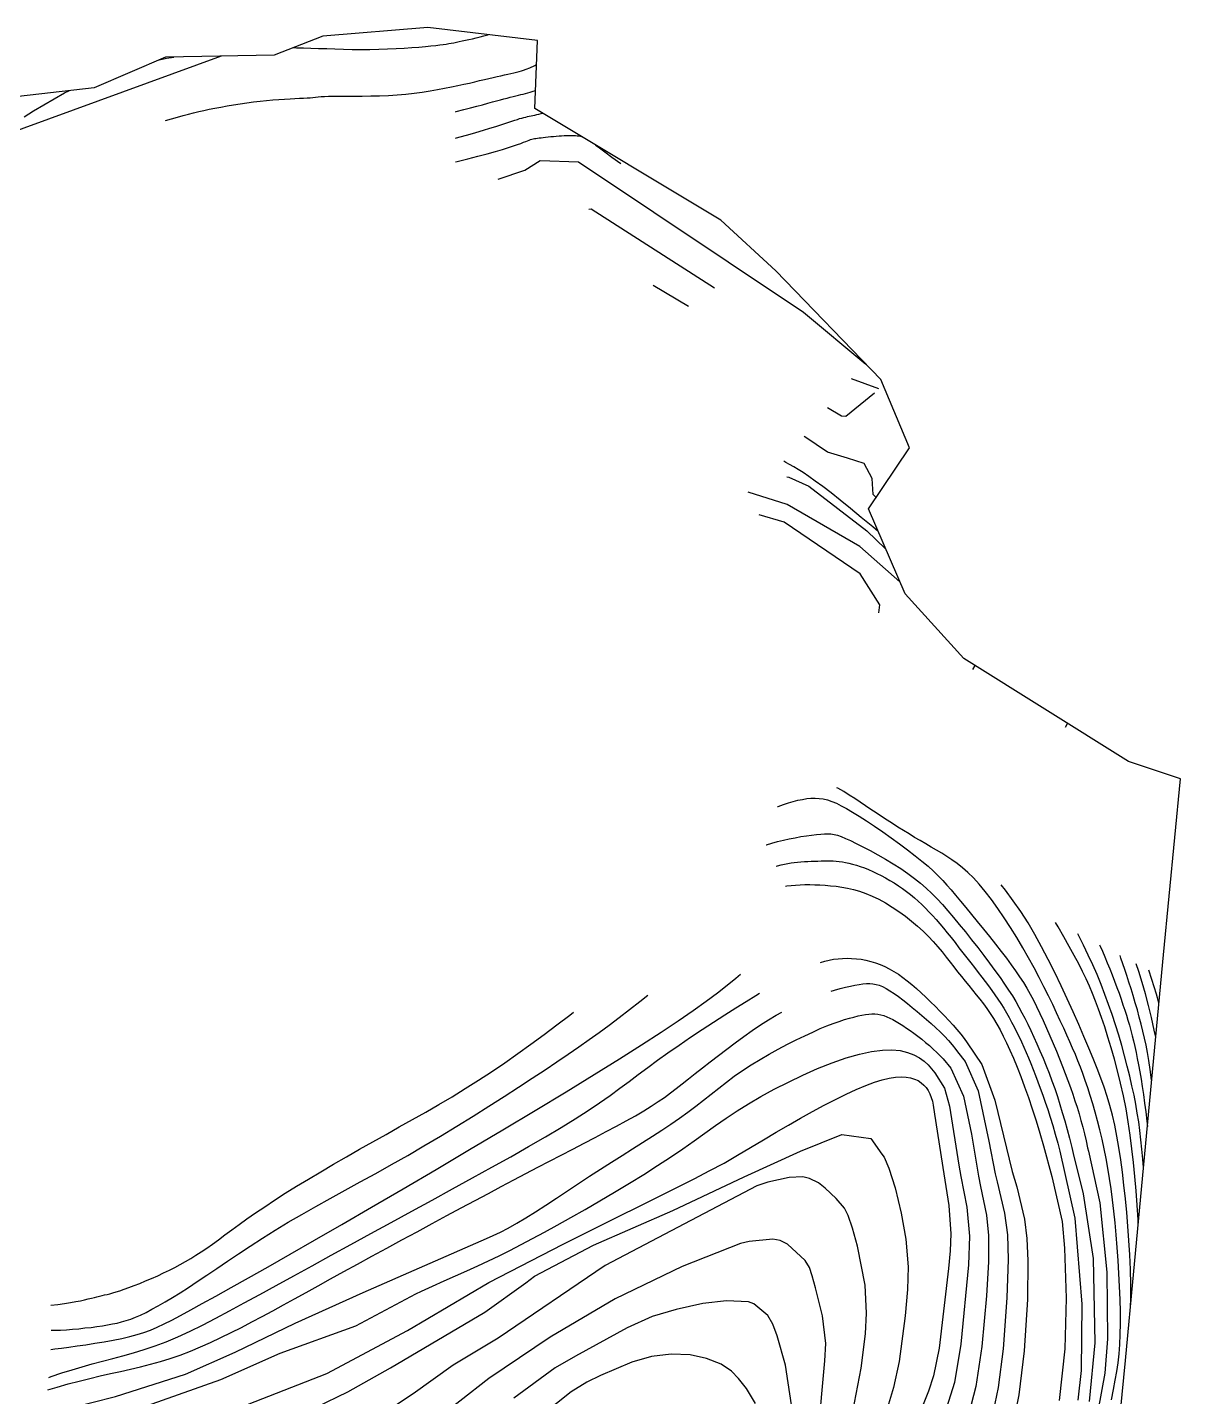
# Model space of a CAD drawing. Header units: metres. Extents: x 241192 to 243846, y 277833 to 281228.
# Drawn here: x 243739.2 to 243846.1, y 281101.4 to 281228.4 of the extents above; entities that cross this region are included whole.
import ezdxf

# ---------------------------------------------------------------- set-up
doc = ezdxf.new("R2010")
doc.units = ezdxf.units.M
for name, color, linetype in [('TERRAIN_BOUNDARY', 6, 'Continuous'), ('TERRAIN_CONTOUR_1M', 3, 'Continuous'), ('TERRAIN_CONTOUR_5M_SUPPLEMENT', 4, 'Continuous')]:
    doc.layers.add(name, color=color, linetype=linetype)

msp = doc.modelspace()

# ---------------------------------------------------------------- linework, layer by layer
at = {"layer": 'TERRAIN_BOUNDARY'}
msp.add_polyline3d([(243837.29, 281066.58, 0), (243841.03, 281104.74, 0), (243841.81, 281113.05, 0), (243844.55, 281142.37, 0), (243844.55, 281142.37, 0), (243846.14, 281158.7, 0), (243841.32, 281160.32, 0), (243826.04, 281169.87, 0), (243820.59, 281175.87, 0), (243817.19, 281183.74, 0), (243821, 281189.41, 0), (243818.34, 281195.72, 0), (243808.61, 281205.82, 0), (243803.51, 281210.52, 0), (243786.27, 281220.86, 0), (243786.5, 281227.16, 0), (243776.36, 281228.39, 0), (243766.61, 281227.57, 0), (243762.1, 281225.82, 0), (243752.01, 281225.63, 0), (243745.42, 281222.79, 0), (243737.3, 281221.87, 0)], dxfattribs=at)
at = {"layer": 'TERRAIN_CONTOUR_1M'}
for points in [[(243763.87, 281226.51, 19), (243764.16, 281226.5, 19), (243764.81, 281226.49, 19), (243765.5, 281226.47, 19), (243766.22, 281226.44, 19), (243766.97, 281226.42, 19), (243767.74, 281226.39, 19), (243768.54, 281226.37, 19), (243769.34, 281226.35, 19), (243770.16, 281226.34, 19), (243770.98, 281226.35, 19), (243771.8, 281226.36, 19), (243772.61, 281226.39, 19), (243773.4, 281226.43, 19), (243774.15, 281226.47, 19), (243774.86, 281226.52, 19), (243775.52, 281226.57, 19), (243776.12, 281226.62, 19), (243776.64, 281226.67, 19), (243777.09, 281226.72, 19), (243777.46, 281226.76, 19), (243777.78, 281226.8, 19), (243778.05, 281226.84, 19), (243778.29, 281226.88, 19), (243778.52, 281226.92, 19), (243778.75, 281226.97, 19), (243778.99, 281227.02, 19), (243779.25, 281227.07, 19), (243779.54, 281227.13, 19), (243779.84, 281227.19, 19), (243780.16, 281227.26, 19), (243780.5, 281227.34, 19), (243780.84, 281227.42, 19), (243781.19, 281227.51, 19), (243781.55, 281227.6, 19), (243781.91, 281227.7, 19), (243781.94, 281227.71, 19)], [(243757.19, 281225.72, 17), (243713.37, 281209.75, 17)], [(243751.44, 281225.38, 19), (243752.13, 281225.52, 19), (243752.79, 281225.64, 19)], [(243752.02, 281219.74, 21), (243752.58, 281219.9, 21), (243753.14, 281220.07, 21), (243753.66, 281220.21, 21), (243754.15, 281220.35, 21), (243754.63, 281220.47, 21), (243755.11, 281220.58, 21), (243755.59, 281220.69, 21), (243756.08, 281220.8, 21), (243756.6, 281220.9, 21), (243757.15, 281221, 21), (243757.73, 281221.11, 21), (243758.33, 281221.21, 21), (243758.94, 281221.3, 21), (243759.56, 281221.39, 21), (243760.19, 281221.48, 21), (243760.8, 281221.55, 21), (243761.4, 281221.62, 21), (243761.98, 281221.67, 21), (243762.54, 281221.71, 21), (243763.07, 281221.74, 21), (243763.57, 281221.77, 21), (243764.03, 281221.79, 21), (243764.45, 281221.81, 21), (243764.83, 281221.83, 21), (243765.16, 281221.85, 21), (243765.45, 281221.87, 21), (243765.7, 281221.89, 21), (243765.94, 281221.92, 21), (243766.19, 281221.94, 21), (243766.46, 281221.97, 21), (243766.77, 281221.98, 21), (243767.15, 281222, 21), (243767.61, 281222.01, 21), (243768.16, 281222.01, 21), (243768.79, 281222.01, 21), (243769.49, 281222.01, 21), (243770.25, 281222.02, 21), (243771.05, 281222.03, 21), (243771.87, 281222.05, 21), (243772.69, 281222.08, 21), (243773.51, 281222.13, 21), (243774.31, 281222.2, 21), (243775.08, 281222.29, 21), (243775.83, 281222.39, 21), (243776.55, 281222.5, 21), (243777.24, 281222.62, 21), (243777.9, 281222.74, 21), (243778.53, 281222.87, 21), (243779.12, 281222.99, 21), (243779.68, 281223.11, 21), (243780.2, 281223.23, 21), (243780.69, 281223.34, 21), (243781.15, 281223.45, 21), (243781.59, 281223.55, 21), (243782, 281223.65, 21), (243782.39, 281223.74, 21), (243782.76, 281223.83, 21), (243783.11, 281223.91, 21), (243783.44, 281223.98, 21), (243783.75, 281224.05, 21), (243784.05, 281224.12, 21), (243784.32, 281224.18, 21), (243784.58, 281224.24, 21), (243784.81, 281224.3, 21), (243785.03, 281224.35, 21), (243785.23, 281224.41, 21), (243785.47, 281224.5, 21), (243785.79, 281224.64, 21), (243786.26, 281224.86, 21), (243786.42, 281224.94, 21)], [(243738.91, 281220.09, 19), (243739.8, 281220.65, 19), (243740.73, 281221.22, 19), (243741.69, 281221.77, 19), (243742.67, 281222.31, 19), (243743.11, 281222.53, 19)], [(243778.9, 281220.57, 22), (243778.97, 281220.59, 22), (243779.67, 281220.76, 22), (243780.31, 281220.93, 22), (243780.89, 281221.08, 22), (243781.42, 281221.22, 22), (243781.9, 281221.35, 22), (243782.33, 281221.47, 22), (243782.72, 281221.58, 22), (243783.07, 281221.68, 22), (243783.4, 281221.76, 22), (243783.7, 281221.84, 22), (243783.98, 281221.92, 22), (243784.25, 281221.98, 22), (243784.5, 281222.04, 22), (243784.74, 281222.1, 22), (243784.97, 281222.15, 22), (243785.19, 281222.21, 22), (243785.41, 281222.26, 22), (243785.62, 281222.31, 22), (243785.84, 281222.38, 22), (243786.11, 281222.46, 22), (243786.33, 281222.55, 22)], [(243778.9, 281218.11, 23), (243779.23, 281218.2, 23), (243780.04, 281218.43, 23), (243780.81, 281218.65, 23), (243781.5, 281218.86, 23), (243782.11, 281219.05, 23), (243782.64, 281219.21, 23), (243783.1, 281219.36, 23), (243783.5, 281219.49, 23), (243783.85, 281219.6, 23), (243784.15, 281219.7, 23), (243784.41, 281219.79, 23), (243784.65, 281219.86, 23), (243784.86, 281219.93, 23), (243785.06, 281219.98, 23), (243785.24, 281220.03, 23), (243785.42, 281220.07, 23), (243785.59, 281220.11, 23), (243785.75, 281220.15, 23), (243785.92, 281220.19, 23), (243786.09, 281220.22, 23), (243786.27, 281220.26, 23), (243786.45, 281220.3, 23), (243786.65, 281220.35, 23), (243786.85, 281220.4, 23), (243786.98, 281220.43, 23)], [(243778.9, 281215.91, 24), (243779.06, 281215.95, 24), (243780.04, 281216.2, 24), (243780.97, 281216.44, 24), (243781.84, 281216.67, 24), (243782.61, 281216.88, 24), (243783.27, 281217.07, 24), (243783.83, 281217.24, 24), (243784.29, 281217.39, 24), (243784.66, 281217.52, 24), (243784.97, 281217.63, 24), (243785.22, 281217.73, 24), (243785.42, 281217.81, 24), (243785.59, 281217.88, 24), (243785.74, 281217.93, 24), (243785.87, 281217.98, 24), (243785.99, 281218.02, 24), (243786.11, 281218.05, 24), (243786.23, 281218.07, 24), (243786.36, 281218.1, 24), (243786.5, 281218.12, 24), (243786.66, 281218.14, 24), (243786.84, 281218.16, 24), (243787.05, 281218.19, 24), (243787.27, 281218.21, 24), (243787.51, 281218.24, 24), (243787.76, 281218.26, 24), (243788.01, 281218.28, 24), (243788.26, 281218.3, 24), (243788.51, 281218.32, 24), (243788.75, 281218.34, 24), (243788.99, 281218.35, 24), (243789.22, 281218.36, 24), (243789.43, 281218.36, 24), (243789.64, 281218.36, 24), (243789.84, 281218.36, 24), (243790.03, 281218.35, 24), (243790.2, 281218.34, 24), (243790.36, 281218.32, 24), (243790.51, 281218.29, 24), (243790.58, 281218.27, 24)], [(243791.89, 281217.49, 24), (243791.9, 281217.48, 24), (243792.26, 281217.21, 24), (243792.76, 281216.84, 24), (243793.41, 281216.36, 24), (243794.24, 281215.76, 24)], [(243791.27, 281211.52, 26), (243791.49, 281211.55, 26), (243802.91, 281204.25, 26)], [(243797.23, 281204.47, 27), (243800.5, 281202.53, 27)], [(243815.58, 281195.82, 26), (243818.13, 281194.91, 26)], [(243813.4, 281193.14, 27), (243814.71, 281192.35, 27), (243815.1, 281192.32, 27), (243817.75, 281194.51, 27)], [(243817.91, 281184.8, 28), (243817.64, 281185.07, 28), (243817.55, 281186.55, 28), (243816.81, 281187.93, 28), (243815.24, 281188.45, 28), (243813.41, 281188.98, 28), (243811.29, 281190.43, 28), (243811.24, 281190.47, 28)], [(243818.1, 281181.64, 29), (243817.6, 281182.06, 29), (243816.53, 281182.95, 29), (243815.52, 281183.78, 29), (243814.59, 281184.54, 29), (243813.73, 281185.21, 29), (243812.96, 281185.81, 29), (243812.27, 281186.32, 29), (243811.66, 281186.75, 29), (243811.14, 281187.1, 29), (243810.68, 281187.4, 29), (243810.27, 281187.64, 29), (243809.89, 281187.85, 29), (243809.55, 281188.04, 29), (243809.36, 281188.15, 29)], [(243820.12, 281176.96, 31), (243816.41, 281180.25, 31), (243809.66, 281184.15, 31), (243806.06, 281185.29, 31)], [(243818.16, 281174.08, 32), (243818.25, 281174.84, 32), (243816.43, 281177.72, 32), (243809.38, 281182.5, 32), (243807.07, 281183.18, 32)], [(243826.89, 281168.84, 31), (243827.09, 281169.22, 31)], [(243808.78, 281156.13, 41), (243808.83, 281156.14, 41), (243809.31, 281156.31, 41), (243809.78, 281156.46, 41), (243810.23, 281156.59, 41), (243810.66, 281156.71, 41), (243811.07, 281156.79, 41), (243811.48, 281156.86, 41), (243811.87, 281156.9, 41), (243812.26, 281156.91, 41), (243812.64, 281156.88, 41), (243813.01, 281156.83, 41), (243813.4, 281156.74, 41), (243813.8, 281156.61, 41), (243814.22, 281156.43, 41), (243814.67, 281156.21, 41), (243815.17, 281155.94, 41), (243815.73, 281155.61, 41), (243816.34, 281155.23, 41), (243817.02, 281154.79, 41), (243817.75, 281154.3, 41), (243818.52, 281153.77, 41), (243819.3, 281153.22, 41), (243820.07, 281152.67, 41), (243820.82, 281152.11, 41), (243821.52, 281151.57, 41), (243822.16, 281151.06, 41), (243822.72, 281150.59, 41), (243823.22, 281150.14, 41), (243823.67, 281149.71, 41), (243824.08, 281149.28, 41), (243824.48, 281148.85, 41), (243824.87, 281148.39, 41), (243825.28, 281147.9, 41), (243825.73, 281147.36, 41), (243826.22, 281146.77, 41), (243826.74, 281146.13, 41), (243827.29, 281145.46, 41), (243827.86, 281144.77, 41), (243828.42, 281144.07, 41), (243828.97, 281143.37, 41), (243829.5, 281142.7, 41), (243829.99, 281142.06, 41), (243830.44, 281141.46, 41), (243830.84, 281140.89, 41), (243831.21, 281140.34, 41), (243831.56, 281139.81, 41), (243831.88, 281139.28, 41), (243832.19, 281138.74, 41), (243832.49, 281138.17, 41), (243832.79, 281137.58, 41), (243833.09, 281136.95, 41), (243833.4, 281136.28, 41), (243833.71, 281135.58, 41), (243834.02, 281134.87, 41), (243834.32, 281134.15, 41), (243834.62, 281133.43, 41), (243834.91, 281132.72, 41), (243835.18, 281132.03, 41), (243835.44, 281131.36, 41), (243835.69, 281130.71, 41), (243835.92, 281130.08, 41), (243836.14, 281129.46, 41), (243836.34, 281128.85, 41), (243836.54, 281128.24, 41), (243836.72, 281127.63, 41), (243836.9, 281127.02, 41), (243837.07, 281126.4, 41), (243837.22, 281125.77, 41), (243837.37, 281125.13, 41), (243837.52, 281124.49, 41), (243837.59, 281124.16, 41), (243838.64, 281119.38, 41), (243839.3, 281112.94, 41), (243839.36, 281106.76, 41), (243839.11, 281103.57, 41), (243837.82, 281096.5, 41)], [(243807.72, 281152.57, 42), (243807.74, 281152.58, 42), (243808.25, 281152.74, 42), (243808.78, 281152.88, 42), (243809.32, 281153.02, 42), (243809.86, 281153.13, 42), (243810.4, 281153.24, 42), (243810.93, 281153.34, 42), (243811.44, 281153.42, 42), (243811.92, 281153.48, 42), (243812.37, 281153.54, 42), (243812.77, 281153.58, 42), (243813.11, 281153.6, 42), (243813.43, 281153.61, 42), (243813.72, 281153.59, 42), (243814.01, 281153.54, 42), (243814.32, 281153.46, 42), (243814.67, 281153.34, 42), (243815.06, 281153.18, 42), (243815.53, 281152.97, 42), (243816.07, 281152.7, 42), (243816.69, 281152.39, 42), (243817.36, 281152.04, 42), (243818.06, 281151.65, 42), (243818.78, 281151.24, 42), (243819.49, 281150.81, 42), (243820.19, 281150.37, 42), (243820.85, 281149.92, 42), (243821.46, 281149.47, 42), (243822.03, 281149.02, 42), (243822.56, 281148.55, 42), (243823.07, 281148.07, 42), (243823.57, 281147.57, 42), (243824.06, 281147.03, 42), (243824.56, 281146.46, 42), (243825.08, 281145.85, 42), (243825.62, 281145.19, 42), (243826.18, 281144.5, 42), (243826.76, 281143.78, 42), (243827.33, 281143.05, 42), (243827.88, 281142.32, 42), (243828.42, 281141.61, 42), (243828.93, 281140.92, 42), (243829.4, 281140.27, 42), (243829.82, 281139.66, 42), (243830.19, 281139.09, 42), (243830.54, 281138.56, 42), (243830.85, 281138.04, 42), (243831.14, 281137.53, 42), (243831.42, 281137.01, 42), (243831.69, 281136.49, 42), (243831.96, 281135.94, 42), (243832.24, 281135.36, 42), (243832.53, 281134.75, 42), (243832.81, 281134.12, 42), (243833.1, 281133.46, 42), (243833.39, 281132.78, 42), (243833.67, 281132.09, 42), (243833.94, 281131.39, 42), (243834.21, 281130.68, 42), (243834.47, 281129.97, 42), (243834.71, 281129.24, 42), (243834.95, 281128.51, 42), (243835.17, 281127.75, 42), (243835.4, 281126.98, 42), (243835.61, 281126.19, 42), (243835.83, 281125.36, 42), (243836.04, 281124.51, 42), (243836.18, 281123.95, 42), (243837.11, 281120.22, 42), (243838.03, 281114.22, 42), (243838.2, 281106.39, 42), (243837.66, 281100.96, 42)], [(243808.63, 281150.61, 43), (243808.77, 281150.64, 43), (243809.09, 281150.72, 43), (243809.4, 281150.79, 43), (243809.71, 281150.85, 43), (243810.02, 281150.9, 43), (243810.32, 281150.94, 43), (243810.63, 281150.97, 43), (243810.94, 281151, 43), (243811.26, 281151.02, 43), (243811.58, 281151.04, 43), (243811.89, 281151.05, 43), (243812.21, 281151.06, 43), (243812.51, 281151.07, 43), (243812.82, 281151.08, 43), (243813.11, 281151.08, 43), (243813.39, 281151.08, 43), (243813.67, 281151.08, 43), (243813.94, 281151.08, 43), (243814.21, 281151.06, 43), (243814.49, 281151.04, 43), (243814.78, 281151, 43), (243815.08, 281150.95, 43), (243815.39, 281150.89, 43), (243815.73, 281150.8, 43), (243816.08, 281150.7, 43), (243816.44, 281150.58, 43), (243816.82, 281150.44, 43), (243817.2, 281150.28, 43), (243817.6, 281150.11, 43), (243817.99, 281149.92, 43), (243818.39, 281149.72, 43), (243818.79, 281149.51, 43), (243819.19, 281149.28, 43), (243819.58, 281149.04, 43), (243819.97, 281148.79, 43), (243820.35, 281148.52, 43), (243820.73, 281148.25, 43), (243821.1, 281147.96, 43), (243821.46, 281147.66, 43), (243821.81, 281147.36, 43), (243822.15, 281147.04, 43), (243822.48, 281146.71, 43), (243822.81, 281146.37, 43), (243823.14, 281146.02, 43), (243823.48, 281145.64, 43), (243823.81, 281145.25, 43), (243824.16, 281144.84, 43), (243824.51, 281144.41, 43), (243824.87, 281143.97, 43), (243825.23, 281143.51, 43), (243825.59, 281143.04, 43), (243825.96, 281142.57, 43), (243826.32, 281142.1, 43), (243826.68, 281141.64, 43), (243827.03, 281141.19, 43), (243827.37, 281140.75, 43), (243827.7, 281140.32, 43), (243828.02, 281139.9, 43), (243828.33, 281139.49, 43), (243828.63, 281139.08, 43), (243828.92, 281138.68, 43), (243829.2, 281138.27, 43), (243829.47, 281137.86, 43), (243829.74, 281137.44, 43), (243829.99, 281137.01, 43), (243830.23, 281136.58, 43), (243830.47, 281136.14, 43), (243830.71, 281135.7, 43), (243830.93, 281135.24, 43), (243831.16, 281134.78, 43), (243831.38, 281134.3, 43), (243831.6, 281133.82, 43), (243831.81, 281133.32, 43), (243832.03, 281132.81, 43), (243832.25, 281132.29, 43), (243832.47, 281131.75, 43), (243832.68, 281131.19, 43), (243832.91, 281130.6, 43), (243833.13, 281130, 43), (243833.36, 281129.37, 43), (243833.59, 281128.72, 43), (243833.82, 281128.03, 43), (243834.05, 281127.31, 43), (243834.28, 281126.56, 43), (243834.52, 281125.76, 43), (243834.75, 281124.92, 43), (243834.95, 281124.16, 43), (243836.32, 281117.96, 43), (243836.98, 281109.99, 43), (243836.93, 281103.82, 43), (243836.62, 281101.09, 43)], [(243809.5, 281148.76, 44), (243809.62, 281148.78, 44), (243810.02, 281148.82, 44), (243810.44, 281148.85, 44), (243810.87, 281148.87, 44), (243811.31, 281148.89, 44), (243811.76, 281148.89, 44), (243812.22, 281148.88, 44), (243812.7, 281148.86, 44), (243813.18, 281148.83, 44), (243813.68, 281148.79, 44), (243814.19, 281148.74, 44), (243814.72, 281148.66, 44), (243815.26, 281148.56, 44), (243815.81, 281148.44, 44), (243816.38, 281148.27, 44), (243816.96, 281148.07, 44), (243817.55, 281147.82, 44), (243818.16, 281147.53, 44), (243818.78, 281147.19, 44), (243819.4, 281146.81, 44), (243820.02, 281146.4, 44), (243820.62, 281145.97, 44), (243821.2, 281145.51, 44), (243821.75, 281145.04, 44), (243822.28, 281144.57, 44), (243822.76, 281144.08, 44), (243823.21, 281143.6, 44), (243823.63, 281143.12, 44), (243824.02, 281142.64, 44), (243824.4, 281142.17, 44), (243824.76, 281141.71, 44), (243825.11, 281141.25, 44), (243825.46, 281140.8, 44), (243825.81, 281140.36, 44), (243826.15, 281139.94, 44), (243826.5, 281139.52, 44), (243826.84, 281139.1, 44), (243827.18, 281138.68, 44), (243827.52, 281138.26, 44), (243827.85, 281137.83, 44), (243828.17, 281137.39, 44), (243828.48, 281136.94, 44), (243828.79, 281136.46, 44), (243829.09, 281135.96, 44), (243829.4, 281135.42, 44), (243829.7, 281134.84, 44), (243830.01, 281134.21, 44), (243830.32, 281133.53, 44), (243830.65, 281132.78, 44), (243830.99, 281131.97, 44), (243831.33, 281131.09, 44), (243831.68, 281130.14, 44), (243832.04, 281129.14, 44), (243832.39, 281128.09, 44), (243832.74, 281126.99, 44), (243833.08, 281125.85, 44), (243833.42, 281124.67, 44), (243834.19, 281121.81, 44), (243835.16, 281117.65, 44), (243835.36, 281115.17, 44), (243835.52, 281110.55, 44), (243835.39, 281105.84, 44), (243834.88, 281101.04, 44)], [(243841.5, 281109.82, 39), (243841.52, 281110.36, 39), (243841.51, 281111.8, 39), (243841.48, 281113.2, 39), (243841.42, 281114.56, 39), (243841.34, 281115.89, 39), (243841.25, 281117.2, 39), (243841.14, 281118.49, 39), (243841.02, 281119.76, 39), (243840.89, 281121, 39), (243840.75, 281122.21, 39), (243840.59, 281123.38, 39), (243840.42, 281124.5, 39), (243840.23, 281125.56, 39), (243840.03, 281126.57, 39), (243839.82, 281127.51, 39), (243839.58, 281128.4, 39), (243839.33, 281129.25, 39), (243839.05, 281130.1, 39), (243838.74, 281130.95, 39), (243838.4, 281131.83, 39), (243838.03, 281132.75, 39), (243837.62, 281133.73, 39), (243837.17, 281134.79, 39), (243836.69, 281135.91, 39), (243836.17, 281137.08, 39), (243835.63, 281138.29, 39), (243835.06, 281139.51, 39), (243834.48, 281140.74, 39), (243833.87, 281141.94, 39), (243833.25, 281143.12, 39), (243832.63, 281144.26, 39), (243831.99, 281145.35, 39), (243831.32, 281146.39, 39), (243830.63, 281147.4, 39), (243829.91, 281148.36, 39), (243829.49, 281148.86, 39)], [(243842.21, 281117.41, 38), (243842.19, 281117.79, 38), (243842.1, 281119.15, 38), (243842.01, 281120.49, 38), (243841.9, 281121.81, 38), (243841.77, 281123.11, 38), (243841.63, 281124.39, 38), (243841.47, 281125.64, 38), (243841.29, 281126.88, 38), (243841.08, 281128.1, 38), (243840.84, 281129.3, 38), (243840.58, 281130.47, 38), (243840.3, 281131.61, 38), (243840, 281132.7, 38), (243839.7, 281133.76, 38), (243839.4, 281134.75, 38), (243839.1, 281135.69, 38), (243838.81, 281136.55, 38), (243838.53, 281137.35, 38), (243838.26, 281138.09, 38), (243837.98, 281138.79, 38), (243837.69, 281139.46, 38), (243837.39, 281140.14, 38), (243837.05, 281140.83, 38), (243836.69, 281141.55, 38), (243836.28, 281142.32, 38), (243835.82, 281143.16, 38), (243835.32, 281144.05, 38), (243834.8, 281144.96, 38), (243834.55, 281145.39, 38)], [(243842.7, 281122.64, 37), (243842.64, 281123.42, 37), (243842.55, 281124.35, 37), (243842.46, 281125.23, 37), (243842.36, 281126.08, 37), (243842.25, 281126.89, 37), (243842.12, 281127.7, 37), (243841.98, 281128.52, 37), (243841.82, 281129.35, 37), (243841.63, 281130.23, 37), (243841.42, 281131.13, 37), (243841.19, 281132.05, 37), (243840.95, 281133, 37), (243840.68, 281133.96, 37), (243840.4, 281134.92, 37), (243840.1, 281135.88, 37), (243839.78, 281136.83, 37), (243839.46, 281137.77, 37), (243839.12, 281138.7, 37), (243838.76, 281139.62, 37), (243838.39, 281140.54, 37), (243837.99, 281141.45, 37), (243837.58, 281142.36, 37), (243837.14, 281143.28, 37), (243836.68, 281144.2, 37), (243836.62, 281144.33, 37)], [(243838.62, 281143.3, 36), (243838.67, 281143.19, 36), (243838.89, 281142.71, 36), (243839.11, 281142.19, 36), (243839.34, 281141.65, 36), (243839.57, 281141.08, 36), (243839.79, 281140.51, 36), (243840.01, 281139.94, 36), (243840.22, 281139.36, 36), (243840.43, 281138.81, 36), (243840.62, 281138.27, 36), (243840.79, 281137.75, 36), (243840.96, 281137.26, 36), (243841.11, 281136.78, 36), (243841.25, 281136.31, 36), (243841.39, 281135.84, 36), (243841.52, 281135.37, 36), (243841.64, 281134.88, 36), (243841.77, 281134.39, 36), (243841.89, 281133.87, 36), (243842.01, 281133.33, 36), (243842.12, 281132.76, 36), (243842.24, 281132.16, 36), (243842.36, 281131.53, 36), (243842.47, 281130.86, 36), (243842.58, 281130.16, 36), (243842.69, 281129.41, 36), (243842.8, 281128.63, 36), (243842.9, 281127.81, 36), (243843, 281126.95, 36), (243843.06, 281126.46, 36)], [(243812.75, 281141.68, 46), (243813.15, 281141.8, 46), (243813.56, 281141.89, 46), (243813.97, 281141.97, 46), (243814.38, 281142.02, 46), (243814.79, 281142.05, 46), (243815.21, 281142.06, 46), (243815.64, 281142.05, 46), (243816.08, 281142.01, 46), (243816.52, 281141.96, 46), (243816.97, 281141.88, 46), (243817.41, 281141.77, 46), (243817.85, 281141.64, 46), (243818.28, 281141.48, 46), (243818.71, 281141.29, 46), (243819.13, 281141.08, 46), (243819.55, 281140.84, 46), (243819.97, 281140.57, 46), (243820.39, 281140.28, 46), (243820.8, 281139.96, 46), (243821.23, 281139.62, 46), (243821.65, 281139.25, 46), (243822.09, 281138.86, 46), (243822.53, 281138.45, 46), (243822.96, 281138.03, 46), (243823.4, 281137.59, 46), (243823.83, 281137.16, 46), (243824.25, 281136.72, 46), (243824.65, 281136.29, 46), (243825.04, 281135.86, 46), (243825.4, 281135.45, 46), (243825.75, 281135.03, 46), (243826.08, 281134.61, 46), (243826.36, 281134.23, 46), (243827.71, 281132.21, 46), (243828.9, 281128.91, 46), (243830.52, 281122.28, 46), (243830.94, 281120.87, 46), (243831.66, 281117.87, 46), (243831.89, 281116.06, 46), (243831.97, 281114.01, 46), (243831.93, 281110.4, 46), (243831.64, 281105.64, 46), (243831.15, 281101.56, 46), (243830.5, 281098.38, 46)], [(243843.83, 281134.75, 34), (243843.7, 281135.4, 34), (243843.43, 281136.57, 34), (243843.16, 281137.69, 34), (243842.87, 281138.76, 34), (243842.58, 281139.8, 34), (243842.26, 281140.82, 34), (243842.03, 281141.54, 34)], [(243844.13, 281137.92, 33), (243843.89, 281138.74, 33), (243843.48, 281140.08, 33), (243843.2, 281140.94, 33)], [(243741.22, 281103.19, 46), (243741.43, 281103.27, 46), (243742.41, 281103.6, 46), (243743.36, 281103.9, 46), (243744.31, 281104.18, 46), (243745.24, 281104.44, 46), (243746.18, 281104.68, 46), (243747.13, 281104.93, 46), (243748.08, 281105.19, 46), (243749.06, 281105.46, 46), (243750.04, 281105.76, 46), (243751.06, 281106.11, 46), (243752.1, 281106.5, 46), (243753.18, 281106.96, 46), (243754.3, 281107.47, 46), (243755.46, 281108.04, 46), (243756.69, 281108.67, 46), (243757.97, 281109.35, 46), (243759.33, 281110.09, 46), (243760.77, 281110.88, 46), (243762.3, 281111.72, 46), (243763.92, 281112.61, 46), (243765.62, 281113.54, 46), (243767.38, 281114.51, 46), (243769.2, 281115.51, 46), (243771.07, 281116.52, 46), (243772.95, 281117.55, 46), (243774.85, 281118.59, 46), (243776.75, 281119.63, 46), (243778.63, 281120.66, 46), (243780.49, 281121.68, 46), (243782.29, 281122.68, 46), (243784.03, 281123.65, 46), (243785.69, 281124.6, 46), (243787.25, 281125.5, 46), (243788.7, 281126.37, 46), (243790.02, 281127.18, 46), (243791.2, 281127.94, 46), (243792.27, 281128.66, 46), (243793.24, 281129.34, 46), (243794.14, 281130, 46), (243795.01, 281130.64, 46), (243795.86, 281131.29, 46), (243796.73, 281131.94, 46), (243797.64, 281132.6, 46), (243798.61, 281133.3, 46), (243799.64, 281134.01, 46), (243800.69, 281134.73, 46), (243801.77, 281135.44, 46), (243802.84, 281136.14, 46), (243803.89, 281136.82, 46), (243804.9, 281137.46, 46), (243805.86, 281138.06, 46), (243806.75, 281138.61, 46), (243807.09, 281138.81, 46)], [(243741.42, 281107.56, 44), (243741.74, 281107.56, 44), (243742.28, 281107.58, 44), (243742.84, 281107.61, 44), (243743.41, 281107.65, 44), (243743.99, 281107.7, 44), (243744.56, 281107.77, 44), (243745.12, 281107.83, 44), (243745.67, 281107.91, 44), (243746.18, 281107.98, 44), (243746.66, 281108.06, 44), (243747.11, 281108.14, 44), (243747.54, 281108.23, 44), (243747.96, 281108.33, 44), (243748.38, 281108.45, 44), (243748.8, 281108.59, 44), (243749.25, 281108.77, 44), (243749.72, 281108.97, 44), (243750.23, 281109.22, 44), (243750.77, 281109.5, 44), (243751.36, 281109.82, 44), (243751.99, 281110.19, 44), (243752.66, 281110.59, 44), (243753.38, 281111.04, 44), (243754.15, 281111.54, 44), (243754.97, 281112.08, 44), (243755.85, 281112.67, 44), (243756.78, 281113.3, 44), (243757.76, 281113.97, 44), (243758.8, 281114.66, 44), (243759.88, 281115.37, 44), (243761.01, 281116.1, 44), (243762.18, 281116.84, 44), (243763.4, 281117.58, 44), (243764.66, 281118.31, 44), (243765.96, 281119.05, 44), (243767.3, 281119.79, 44), (243768.67, 281120.54, 44), (243770.08, 281121.31, 44), (243771.52, 281122.11, 44), (243772.99, 281122.92, 44), (243774.48, 281123.77, 44), (243775.99, 281124.66, 44), (243777.52, 281125.57, 44), (243779.04, 281126.49, 44), (243780.54, 281127.42, 44), (243782, 281128.34, 44), (243783.41, 281129.24, 44), (243784.76, 281130.11, 44), (243786.03, 281130.94, 44), (243787.21, 281131.72, 44), (243788.32, 281132.45, 44), (243789.36, 281133.16, 44), (243790.34, 281133.84, 44), (243791.3, 281134.51, 44), (243792.23, 281135.18, 44), (243793.15, 281135.86, 44), (243794.09, 281136.57, 44), (243795.04, 281137.3, 44), (243796, 281138.05, 44), (243796.73, 281138.64, 44)], [(243813.73, 281139.01, 47), (243814.06, 281139.11, 47), (243814.57, 281139.25, 47), (243815.06, 281139.37, 47), (243815.52, 281139.47, 47), (243815.94, 281139.56, 47), (243816.33, 281139.63, 47), (243816.69, 281139.68, 47), (243817.02, 281139.71, 47), (243817.32, 281139.72, 47), (243817.61, 281139.7, 47), (243817.9, 281139.64, 47), (243818.2, 281139.56, 47), (243818.5, 281139.43, 47), (243818.83, 281139.26, 47), (243819.19, 281139.05, 47), (243819.57, 281138.8, 47), (243819.97, 281138.51, 47), (243820.39, 281138.19, 47), (243820.82, 281137.85, 47), (243821.26, 281137.49, 47), (243821.71, 281137.13, 47), (243822.15, 281136.75, 47), (243822.59, 281136.37, 47), (243823.02, 281136, 47), (243823.44, 281135.62, 47), (243823.85, 281135.23, 47), (243824.24, 281134.84, 47), (243824.62, 281134.43, 47), (243824.97, 281134.02, 47), (243825.31, 281133.59, 47), (243825.46, 281133.39, 47), (243826.17, 281132.48, 47), (243827.36, 281129.76, 47), (243828.36, 281125.11, 47), (243828.95, 281122.07, 47), (243829.12, 281121.33, 47), (243829.82, 281118.43, 47), (243830.1, 281116.41, 47), (243830.16, 281114.12, 47), (243830.03, 281110.58, 47), (243829.68, 281105.85, 47), (243829.21, 281102.24, 47), (243828.75, 281100.04, 47)], [(243740.82, 281099.75, 48), (243747.38, 281101.41, 48), (243753.87, 281103.48, 48), (243758.49, 281105.54, 48), (243764.06, 281108.21, 48), (243770.36, 281111.05, 48), (243781.78, 281116.08, 48), (243782.41, 281116.35, 48), (243783.08, 281116.67, 48), (243783.81, 281117.04, 48), (243784.59, 281117.48, 48), (243785.44, 281117.98, 48), (243786.34, 281118.54, 48), (243787.29, 281119.16, 48), (243788.28, 281119.8, 48), (243789.29, 281120.48, 48), (243790.31, 281121.16, 48), (243791.34, 281121.84, 48), (243792.37, 281122.51, 48), (243793.37, 281123.15, 48), (243794.36, 281123.78, 48), (243795.32, 281124.38, 48), (243796.26, 281124.97, 48), (243797.17, 281125.55, 48), (243798.05, 281126.11, 48), (243798.89, 281126.67, 48), (243799.69, 281127.23, 48), (243800.46, 281127.79, 48), (243801.19, 281128.35, 48), (243801.91, 281128.91, 48), (243802.61, 281129.47, 48), (243803.32, 281130.02, 48), (243804.03, 281130.57, 48), (243804.76, 281131.11, 48), (243805.52, 281131.64, 48), (243806.32, 281132.17, 48), (243807.15, 281132.68, 48), (243808, 281133.17, 48), (243808.84, 281133.64, 48), (243809.68, 281134.09, 48), (243810.5, 281134.5, 48), (243811.29, 281134.88, 48), (243812.03, 281135.22, 48), (243812.72, 281135.53, 48), (243813.35, 281135.79, 48), (243813.94, 281136.01, 48), (243814.48, 281136.2, 48), (243814.97, 281136.37, 48), (243815.43, 281136.5, 48), (243815.84, 281136.61, 48), (243816.23, 281136.71, 48), (243816.58, 281136.78, 48), (243816.91, 281136.84, 48), (243817.22, 281136.87, 48), (243817.52, 281136.89, 48), (243817.8, 281136.89, 48), (243818.07, 281136.86, 48), (243818.35, 281136.81, 48), (243818.62, 281136.74, 48), (243818.9, 281136.64, 48), (243819.18, 281136.51, 48), (243819.47, 281136.37, 48), (243819.78, 281136.2, 48), (243820.08, 281136.02, 48), (243820.4, 281135.81, 48), (243820.73, 281135.59, 48), (243821.07, 281135.35, 48), (243821.42, 281135.1, 48), (243821.78, 281134.83, 48), (243822.14, 281134.55, 48), (243822.5, 281134.26, 48), (243822.85, 281133.96, 48), (243823.2, 281133.64, 48), (243823.53, 281133.31, 48), (243824.11, 281132.74, 48), (243824.83, 281131.87, 48), (243826.02, 281129.26, 48), (243826.75, 281125.73, 48), (243827.4, 281121.84, 48), (243827.59, 281120.9, 48), (243828.13, 281118.24, 48), (243828.34, 281116.35, 48), (243828.33, 281113.92, 48), (243828.14, 281110.76, 48), (243827.72, 281106.06, 48), (243827.16, 281102.33, 48), (243826.46, 281099.71, 48)], [(243741.11, 281102.02, 47), (243741.98, 281102.28, 47), (243743.01, 281102.58, 47), (243744.02, 281102.85, 47), (243745.01, 281103.1, 47), (243745.98, 281103.33, 47), (243746.93, 281103.54, 47), (243747.86, 281103.74, 47), (243748.79, 281103.95, 47), (243749.72, 281104.17, 47), (243750.63, 281104.4, 47), (243751.55, 281104.65, 47), (243752.47, 281104.94, 47), (243753.4, 281105.26, 47), (243754.33, 281105.62, 47), (243755.27, 281106.01, 47), (243756.21, 281106.43, 47), (243757.16, 281106.88, 47), (243758.11, 281107.35, 47), (243759.07, 281107.83, 47), (243760.03, 281108.33, 47), (243760.99, 281108.85, 47), (243761.97, 281109.37, 47), (243762.97, 281109.92, 47), (243764, 281110.48, 47), (243765.06, 281111.07, 47), (243766.17, 281111.68, 47), (243767.33, 281112.32, 47), (243768.55, 281113, 47), (243769.83, 281113.7, 47), (243771.17, 281114.43, 47), (243772.55, 281115.18, 47), (243773.95, 281115.94, 47), (243775.35, 281116.7, 47), (243776.75, 281117.45, 47), (243778.12, 281118.19, 47), (243779.45, 281118.91, 47), (243780.74, 281119.6, 47), (243781.97, 281120.25, 47), (243783.16, 281120.89, 47), (243784.32, 281121.5, 47), (243785.44, 281122.09, 47), (243786.55, 281122.67, 47), (243787.63, 281123.24, 47), (243788.71, 281123.8, 47), (243789.78, 281124.36, 47), (243790.84, 281124.91, 47), (243791.87, 281125.45, 47), (243792.88, 281125.98, 47), (243793.83, 281126.49, 47), (243794.74, 281126.98, 47), (243795.59, 281127.46, 47), (243796.36, 281127.91, 47), (243797.06, 281128.34, 47), (243797.69, 281128.76, 47), (243798.28, 281129.16, 47), (243798.83, 281129.57, 47), (243799.38, 281129.98, 47), (243799.93, 281130.42, 47), (243800.51, 281130.87, 47), (243801.13, 281131.37, 47), (243801.8, 281131.9, 47), (243802.52, 281132.46, 47), (243803.28, 281133.05, 47), (243804.06, 281133.64, 47), (243804.85, 281134.23, 47), (243805.65, 281134.81, 47), (243806.43, 281135.36, 47), (243807.2, 281135.88, 47), (243807.94, 281136.35, 47), (243808.64, 281136.77, 47), (243809.16, 281137.06, 47)], [(243741.39, 281109.88, 43), (243741.39, 281109.88, 43), (243742.05, 281109.96, 43), (243742.66, 281110.04, 43), (243743.22, 281110.13, 43), (243743.71, 281110.22, 43), (243744.15, 281110.3, 43), (243744.53, 281110.38, 43), (243744.86, 281110.46, 43), (243745.16, 281110.53, 43), (243745.43, 281110.6, 43), (243745.67, 281110.67, 43), (243745.91, 281110.73, 43), (243746.14, 281110.78, 43), (243746.37, 281110.83, 43), (243746.61, 281110.89, 43), (243746.86, 281110.95, 43), (243747.14, 281111.03, 43), (243747.45, 281111.12, 43), (243747.8, 281111.23, 43), (243748.19, 281111.36, 43), (243748.63, 281111.52, 43), (243749.12, 281111.71, 43), (243749.64, 281111.91, 43), (243750.18, 281112.13, 43), (243750.74, 281112.37, 43), (243751.3, 281112.62, 43), (243751.85, 281112.87, 43), (243752.39, 281113.13, 43), (243752.9, 281113.39, 43), (243753.4, 281113.66, 43), (243753.88, 281113.93, 43), (243754.36, 281114.21, 43), (243754.85, 281114.51, 43), (243755.34, 281114.83, 43), (243755.85, 281115.18, 43), (243756.38, 281115.55, 43), (243756.94, 281115.96, 43), (243757.53, 281116.4, 43), (243758.17, 281116.86, 43), (243758.85, 281117.36, 43), (243759.58, 281117.89, 43), (243760.37, 281118.44, 43), (243761.22, 281119.02, 43), (243762.14, 281119.63, 43), (243763.12, 281120.26, 43), (243764.17, 281120.91, 43), (243765.27, 281121.58, 43), (243766.42, 281122.26, 43), (243767.6, 281122.95, 43), (243768.8, 281123.65, 43), (243770.02, 281124.34, 43), (243771.25, 281125.04, 43), (243772.48, 281125.72, 43), (243773.7, 281126.41, 43), (243774.92, 281127.1, 43), (243776.15, 281127.79, 43), (243777.37, 281128.5, 43), (243778.59, 281129.22, 43), (243779.81, 281129.97, 43), (243781.03, 281130.74, 43), (243782.25, 281131.54, 43), (243783.48, 281132.37, 43), (243784.7, 281133.22, 43), (243785.91, 281134.09, 43), (243787.12, 281134.98, 43), (243788.31, 281135.88, 43), (243789.5, 281136.78, 43), (243789.85, 281137.06, 43)], [(243749.31, 281100.21, 49), (243757.16, 281102.99, 49), (243762.65, 281105.45, 49), (243769.67, 281107.98, 49), (243775.24, 281110.95, 49), (243775.75, 281111.19, 49), (243776.79, 281111.66, 49), (243777.85, 281112.13, 49), (243778.91, 281112.6, 49), (243779.96, 281113.07, 49), (243780.97, 281113.53, 49), (243781.97, 281114, 49), (243782.96, 281114.47, 49), (243783.96, 281114.97, 49), (243784.99, 281115.5, 49), (243786.05, 281116.06, 49), (243787.16, 281116.66, 49), (243788.35, 281117.31, 49), (243789.61, 281118.01, 49), (243790.93, 281118.77, 49), (243792.29, 281119.55, 49), (243793.66, 281120.36, 49), (243795.03, 281121.19, 49), (243796.36, 281122.01, 49), (243797.65, 281122.83, 49), (243798.86, 281123.62, 49), (243799.98, 281124.39, 49), (243801.04, 281125.13, 49), (243802.04, 281125.84, 49), (243803.03, 281126.54, 49), (243804.01, 281127.22, 49), (243805.02, 281127.9, 49), (243806.09, 281128.57, 49), (243807.23, 281129.24, 49), (243808.46, 281129.92, 49), (243809.77, 281130.58, 49), (243811.11, 281131.22, 49), (243812.48, 281131.82, 49), (243813.82, 281132.35, 49), (243815.13, 281132.81, 49), (243816.36, 281133.17, 49), (243817.49, 281133.42, 49), (243818.49, 281133.55, 49), (243819.38, 281133.57, 49), (243820.15, 281133.49, 49), (243820.83, 281133.33, 49), (243821.41, 281133.1, 49), (243821.92, 281132.82, 49), (243822.35, 281132.5, 49), (243822.73, 281132.16, 49), (243823.35, 281131.42, 49), (243824.26, 281130.01, 49), (243824.72, 281128.34, 49), (243825.58, 281122.88, 49), (243825.77, 281121.81, 49), (243826.32, 281118.97, 49), (243826.58, 281116.3, 49), (243826.48, 281113.63, 49), (243825.76, 281106.27, 49), (243825.16, 281102.72, 49), (243824.43, 281100.37, 49)], [(243765.99, 281100.43, 51), (243768.93, 281101.84, 51), (243772.88, 281104.07, 51), (243781.62, 281109.25, 51), (243785.43, 281111.96, 51), (243786.25, 281112.57, 51), (243791.7, 281115.44, 51), (243799.07, 281118.66, 51), (243805.68, 281121.8, 51), (243810.9, 281124.18, 51), (243814.74, 281125.72, 51), (243817.43, 281125.34, 51), (243818.45, 281123.9, 51), (243818.65, 281123.61, 51), (243819.09, 281122.6, 51), (243819.66, 281120.76, 51), (243820.23, 281118.41, 51), (243820.67, 281116.02, 51), (243820.87, 281113.44, 51), (243820.83, 281111.34, 51), (243820.6, 281108.9, 51), (243820.05, 281104.67, 51), (243819.52, 281102.26, 51), (243818.58, 281099.15, 51)], [(243815.75, 281100.04, 52), (243816.51, 281104.04, 52), (243816.91, 281107.23, 52), (243817.02, 281109.13, 52), (243816.88, 281111.74, 52), (243816.17, 281115.35, 52), (243815.72, 281117.04, 52), (243815.33, 281118.19, 52), (243814.97, 281118.88, 52), (243814.21, 281119.77, 52), (243813.2, 281120.73, 52), (243812.58, 281121.24, 52), (243811.74, 281121.63, 52), (243811.12, 281121.8, 52), (243809.86, 281121.72, 52), (243807.87, 281121.28, 52), (243806.86, 281120.95, 52), (243792.78, 281113.57, 52), (243782.86, 281106.83, 52), (243778.7, 281104.32, 52), (243774.99, 281101.65, 52), (243770.96, 281099.02, 52)], [(243812.55, 281097.9, 53), (243813.14, 281104.73, 53), (243813.25, 281106.32, 53), (243812.94, 281108.89, 53), (243812.29, 281111.48, 53), (243811.98, 281112.62, 53), (243811.72, 281113.39, 53), (243811.33, 281114.03, 53), (243809.68, 281115.54, 53), (243809.01, 281115.89, 53), (243808.33, 281116.01, 53), (243806.13, 281115.78, 53), (243805.32, 281115.61, 53), (243799.92, 281113.47, 53), (243793.73, 281110.48, 53), (243787.69, 281106.91, 53), (243782.01, 281103.09, 53), (243776.64, 281098.87, 53)], [(243810.15, 281100.03, 54), (243809.51, 281104.32, 54), (243808.74, 281107.04, 54), (243808.34, 281108.11, 54), (243807.88, 281108.93, 54), (243806.56, 281110.01, 54), (243806.08, 281110.2, 54), (243804.03, 281110.28, 54), (243801.84, 281110.03, 54), (243799.36, 281109.47, 54), (243797.16, 281108.84, 54), (243794.84, 281107.77, 54), (243790.05, 281105.17, 54), (243788.16, 281104.07, 54), (243784.33, 281101.26, 54)]]:
    msp.add_polyline3d(points, dxfattribs=at)
at = {"layer": 'TERRAIN_CONTOUR_5M_SUPPLEMENT'}
for points in [[(243782.86, 281214.32, 25), (243785.35, 281215.16, 25), (243786.77, 281216.04, 25), (243790.33, 281215.91, 25), (243811.17, 281201.97, 25), (243816.94, 281197.17, 25), (243816.95, 281197.16, 25)], [(243809.62, 281186.71, 30), (243809.81, 281186.68, 30), (243811.67, 281185.83, 30), (243817.04, 281181.7, 30), (243818.79, 281180.04, 30)], [(243835.66, 281163.86, 30), (243835.43, 281163.47, 30)], [(243839.73, 281101.12, 40), (243839.92, 281102.05, 40), (243840.08, 281102.92, 40), (243840.23, 281103.74, 40), (243840.34, 281104.55, 40), (243840.43, 281105.38, 40), (243840.5, 281106.24, 40), (243840.54, 281107.17, 40), (243840.56, 281108.18, 40), (243840.56, 281109.27, 40), (243840.53, 281110.42, 40), (243840.48, 281111.61, 40), (243840.42, 281112.82, 40), (243840.35, 281114.03, 40), (243840.26, 281115.23, 40), (243840.17, 281116.41, 40), (243840.06, 281117.53, 40), (243839.95, 281118.61, 40), (243839.83, 281119.66, 40), (243839.69, 281120.66, 40), (243839.55, 281121.63, 40), (243839.4, 281122.58, 40), (243839.23, 281123.5, 40), (243839.05, 281124.4, 40), (243838.86, 281125.28, 40), (243838.66, 281126.14, 40), (243838.44, 281126.98, 40), (243838.22, 281127.79, 40), (243837.99, 281128.57, 40), (243837.76, 281129.33, 40), (243837.53, 281130.04, 40), (243837.3, 281130.72, 40), (243837.07, 281131.36, 40), (243836.85, 281131.96, 40), (243836.62, 281132.55, 40), (243836.38, 281133.13, 40), (243836.13, 281133.71, 40), (243835.87, 281134.3, 40), (243835.6, 281134.92, 40), (243835.3, 281135.57, 40), (243834.98, 281136.26, 40), (243834.64, 281137, 40), (243834.28, 281137.77, 40), (243833.89, 281138.58, 40), (243833.47, 281139.42, 40), (243833.02, 281140.29, 40), (243832.55, 281141.18, 40), (243832.04, 281142.1, 40), (243831.5, 281143.03, 40), (243830.94, 281143.97, 40), (243830.37, 281144.9, 40), (243829.78, 281145.81, 40), (243829.18, 281146.68, 40), (243828.6, 281147.5, 40), (243828.02, 281148.25, 40), (243827.46, 281148.93, 40), (243826.93, 281149.51, 40), (243826.41, 281150.02, 40), (243825.91, 281150.46, 40), (243825.42, 281150.85, 40), (243824.94, 281151.19, 40), (243824.47, 281151.5, 40), (243823.99, 281151.79, 40), (243823.5, 281152.08, 40), (243823.01, 281152.37, 40), (243822.51, 281152.67, 40), (243822, 281152.97, 40), (243821.48, 281153.27, 40), (243820.97, 281153.59, 40), (243820.45, 281153.9, 40), (243819.93, 281154.22, 40), (243819.42, 281154.55, 40), (243818.92, 281154.87, 40), (243818.42, 281155.21, 40), (243817.92, 281155.54, 40), (243817.43, 281155.87, 40), (243816.93, 281156.2, 40), (243816.43, 281156.54, 40), (243815.93, 281156.87, 40), (243815.42, 281157.19, 40), (243814.9, 281157.52, 40), (243814.37, 281157.83, 40), (243814.27, 281157.88, 40)], [(243843.46, 281130.7, 35), (243843.45, 281130.77, 35), (243843.32, 281131.73, 35), (243843.19, 281132.57, 35), (243843.07, 281133.31, 35), (243842.94, 281134, 35), (243842.8, 281134.65, 35), (243842.65, 281135.29, 35), (243842.49, 281135.94, 35), (243842.31, 281136.6, 35), (243842.13, 281137.27, 35), (243841.94, 281137.93, 35), (243841.74, 281138.59, 35), (243841.54, 281139.23, 35), (243841.35, 281139.85, 35), (243841.16, 281140.45, 35), (243840.97, 281141.02, 35), (243840.79, 281141.55, 35), (243840.61, 281142.07, 35), (243840.53, 281142.31, 35)], [(243741.38, 281105.79, 45), (243741.77, 281105.83, 45), (243742.38, 281105.9, 45), (243743.07, 281105.99, 45), (243743.83, 281106.1, 45), (243744.64, 281106.21, 45), (243745.48, 281106.35, 45), (243746.33, 281106.49, 45), (243747.17, 281106.64, 45), (243747.97, 281106.81, 45), (243748.72, 281106.98, 45), (243749.4, 281107.16, 45), (243750.02, 281107.35, 45), (243750.63, 281107.58, 45), (243751.25, 281107.84, 45), (243751.9, 281108.14, 45), (243752.62, 281108.51, 45), (243753.43, 281108.94, 45), (243754.36, 281109.44, 45), (243755.44, 281110.04, 45), (243756.69, 281110.72, 45), (243758.11, 281111.52, 45), (243759.73, 281112.42, 45), (243761.54, 281113.45, 45), (243763.58, 281114.61, 45), (243765.85, 281115.91, 45), (243768.36, 281117.36, 45), (243771.11, 281118.96, 45), (243774.05, 281120.67, 45), (243777.11, 281122.47, 45), (243780.22, 281124.31, 45), (243783.31, 281126.15, 45), (243786.31, 281127.95, 45), (243789.16, 281129.67, 45), (243791.77, 281131.28, 45), (243794.11, 281132.73, 45), (243796.17, 281134.04, 45), (243797.98, 281135.22, 45), (243799.57, 281136.27, 45), (243800.95, 281137.22, 45), (243802.15, 281138.08, 45), (243803.19, 281138.86, 45), (243804.1, 281139.57, 45), (243804.89, 281140.22, 45), (243805.32, 281140.59, 45)], [(243758.37, 281100.17, 50), (243766.97, 281103.54, 50), (243774.47, 281107.54, 50), (243782, 281112, 50), (243788.88, 281115.53, 50), (243801.11, 281121.62, 50), (243802.42, 281122.34, 50), (243803.82, 281123.05, 50), (243805.06, 281123.79, 50), (243806.27, 281124.52, 50), (243807.46, 281125.23, 50), (243808.63, 281125.92, 50), (243809.78, 281126.59, 50), (243810.91, 281127.24, 50), (243812.02, 281127.85, 50), (243813.1, 281128.43, 50), (243814.14, 281128.97, 50), (243815.13, 281129.46, 50), (243816.07, 281129.89, 50), (243816.94, 281130.26, 50), (243817.75, 281130.56, 50), (243818.47, 281130.79, 50), (243819.13, 281130.94, 50), (243819.71, 281131.03, 50), (243820.23, 281131.07, 50), (243820.7, 281131.04, 50), (243821.11, 281130.97, 50), (243821.47, 281130.86, 50), (243821.8, 281130.71, 50), (243822.08, 281130.52, 50), (243822.33, 281130.3, 50), (243822.55, 281130.06, 50), (243822.73, 281129.78, 50), (243822.89, 281129.48, 50), (243823.02, 281129.15, 50), (243823.13, 281128.8, 50), (243823.21, 281128.42, 50), (243823.32, 281127.61, 50), (243824.19, 281122.07, 50), (243824.66, 281119.12, 50), (243824.83, 281116.51, 50), (243824.78, 281114.91, 50), (243824.61, 281113.28, 50), (243823.75, 281105.91, 50), (243823.24, 281103.34, 50), (243822.77, 281101.92, 50), (243821.77, 281099.45, 50)], [(243806.74, 281100.76, 55), (243805.88, 281102.16, 55), (243805.16, 281103.1, 55), (243804.51, 281103.77, 55), (243803.55, 281104.4, 55), (243802.19, 281104.93, 55), (243800.66, 281105.28, 55), (243798.92, 281105.33, 55), (243797.09, 281105.13, 55), (243795.26, 281104.59, 55), (243792.35, 281103.36, 55), (243791.09, 281102.76, 55), (243789.64, 281101.85, 55), (243786.92, 281099.68, 55)]]:
    msp.add_polyline3d(points, dxfattribs=at)

doc.saveas('drawing.dxf')
